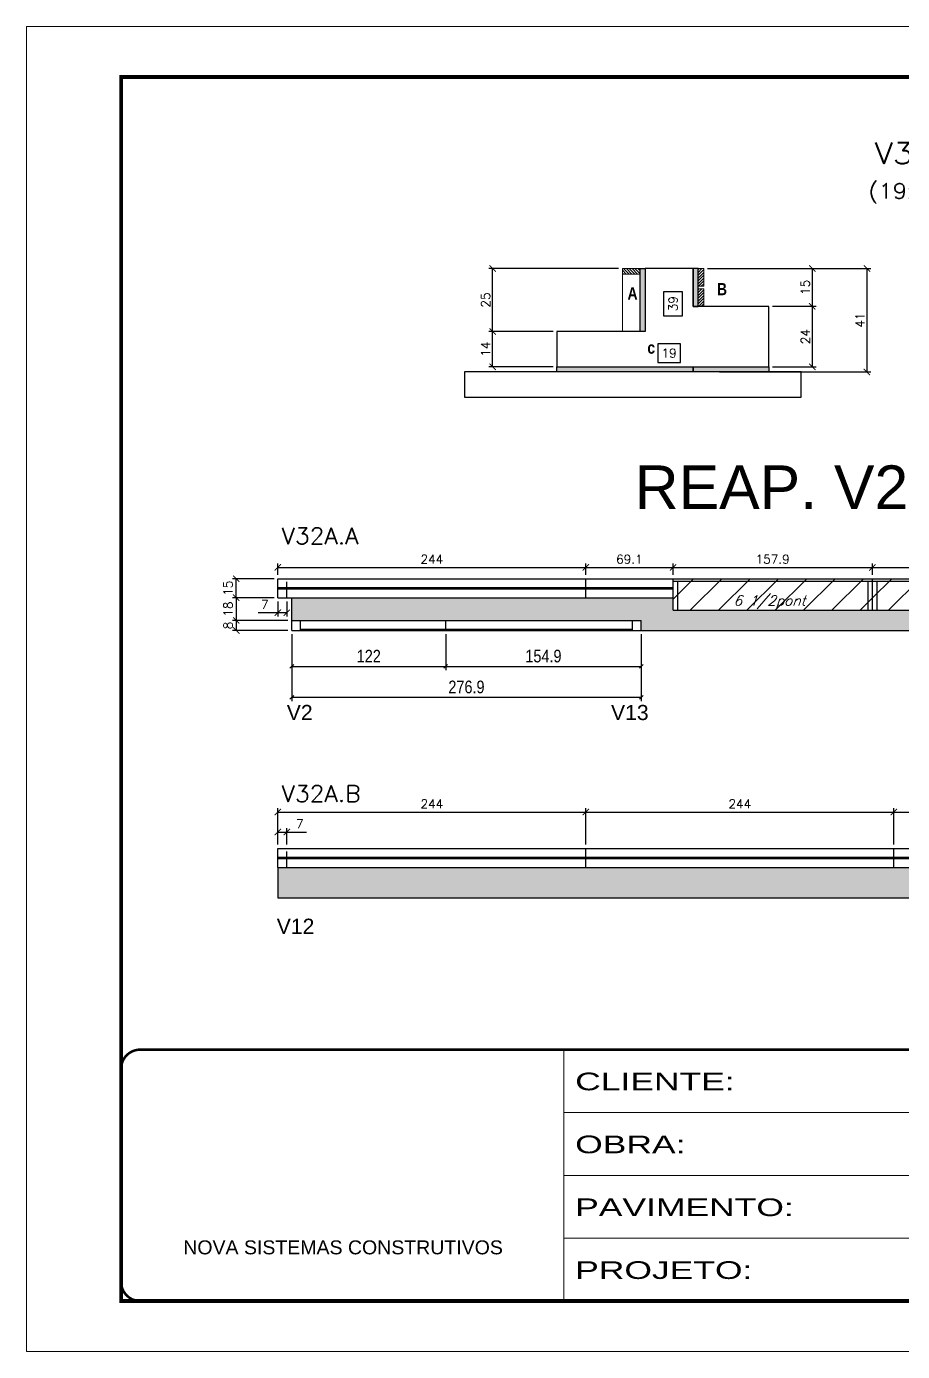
# Model space of a CAD drawing. Extents: x -10448 to -1189, y -11772 to 17235.
# Drawn here: x -7278 to -6584, y 5457 to 6507 of the extents above; entities that cross this region are included whole.
import ezdxf
from ezdxf.enums import TextEntityAlignment as Align

# ---------------------------------------------------------------- set-up
doc = ezdxf.new("R2010")
doc.units = 0
for name, pattern in [('CONTINUO', [0]), ('DASHED', [0.75, 0.5, -0.25]), ('HIDDEN', [0.375, 0.25, -0.125])]:
    doc.linetypes.add(name, pattern=pattern)
for name, color, linetype in [('5', 5, 'Continuous'), ('barrote', 251, 'Continuous'), ('COTA', 241, 'Continuous'), ('Cota Seção (2x)', 4, 'Continuous'), ('detalhes', 4, 'Continuous'), ('Painéis', 200, 'Continuous'), ('PONTALETE', 7, 'Continuous'), ('Reaproveitamento', 251, 'Continuous'), ('SARR_2.2x7', 40, 'Continuous'), ('SARR_3.5x7', 81, 'Continuous'), ('texto', 7, 'Continuous'), ('Texto de Titulo', 7, 'Continuous'), ('Texto Qtd Sarr', 242, 'Continuous')]:
    doc.layers.add(name, color=color, linetype=linetype)
for name, color, linetype, lineweight in [('CONCRETO', 251, 'Continuous', 25), ('Folhas', 255, 'Continuous', 9), ('Hachura', 251, 'Continuous', 9), ('Madeira', 126, 'Continuous', 18), ('SARRAFO DE PRESSAO', 251, 'DASHED', 9), ('Texto Seção', 7, 'Continuous', 15)]:
    doc.layers.add(name, color=color, linetype=linetype, lineweight=lineweight)
doc.styles.add('ARIAL', font='arial.ttf')
doc.styles.add('COTA TECNICA', font='techl___.ttf', dxfattribs={"height": 10})
doc.styles.add('REGUA-120', font='ROMANS.shx', dxfattribs={"height": 15})
doc.styles.add('Romans', font='romans.shx')
doc.styles.get("Standard").update_dxf_attribs({"font": 'arial.ttf'})
doc.styles.add('TECNICA', font='techb___.ttf', dxfattribs={"height": 10})
doc.styles.add('Tecnologia', font='')
doc.styles.get('Tecnologia').set_extended_font_data('Forgotten Futurist')
doc.dimstyles.new('Cota Paínel', dxfattribs={"dimtxt": 7, "dimasz": 5, "dimexe": 3, "dimexo": 3, "dimgap": 3, "dimtad": 1, "dimdec": 1, "dimzin": 12, "dimdsep": 46, "dimtxsty": 'Romans', "dimblk": 'ARCHTICK', "dimcen": 0, "dimclrd": 4, "dimclre": 4, "dimclrt": 1, "dimadec": 1, "dimazin": 3, "dimtfac": 1, "dimtdec": 1, "dimtmove": 0, "dimatfit": 3, "dimldrblk": 'OBLIQUE', "dimfxl": 1, "dimtolj": 1, "dimtzin": 12, "dimarcsym": 0})
doc.dimstyles.new('Cota Seção (2x)', dxfattribs={"dimtxt": 7, "dimasz": 5, "dimexe": 3, "dimexo": 3, "dimgap": 2, "dimtad": 3, "dimdec": 1, "dimlfac": 0.5, "dimzin": 12, "dimdsep": 46, "dimtxsty": 'Romans', "dimblk": 'ARCHTICK', "dimcen": 0, "dimclrd": 4, "dimclre": 4, "dimclrt": 1, "dimadec": 1, "dimazin": 3, "dimtfac": 1, "dimtdec": 1, "dimtmove": 0, "dimatfit": 3, "dimldrblk": 'OBLIQUE', "dimfxl": 1, "dimtolj": 1, "dimtzin": 12, "dimarcsym": 0})
doc.dimstyles.new('Cota Seção interna', dxfattribs={"dimtxt": 7, "dimasz": 6, "dimexe": 0.18, "dimexo": 2, "dimgap": -4, "dimtad": 3, "dimdec": 1, "dimlfac": 0.5, "dimzin": 12, "dimdsep": 46, "dimtxsty": 'Romans', "dimblk": 'ARCHTICK', "dimcen": 0.09, "dimse1": 1, "dimse2": 1, "dimsd1": 1, "dimsd2": 1, "dimclrd": 180, "dimclre": 5, "dimclrt": 1, "dimadec": 0, "dimazin": 3, "dimtfac": 1, "dimtdec": 1, "dimtofl": 0, "dimtmove": 0, "dimatfit": 3, "dimldrblk": 'ARCHTICK', "dimfxl": 1, "dimtolj": 1, "dimtzin": 0, "dimarcsym": 0})
doc.dimstyles.new('PAINEL', dxfattribs={"dimtxt": 10, "dimasz": 3, "dimexe": 3, "dimexo": 3, "dimgap": 3, "dimtad": 1, "dimdec": 1, "dimzin": 12, "dimdsep": 46, "dimtxsty": 'COTA TECNICA', "dimblk1": 'OBLIQUE', "dimblk2": 'OBLIQUE', "dimsah": 1, "dimcen": 0.9, "dimclrd": 4, "dimclre": 4, "dimclrt": 240, "dimadec": 1, "dimazin": 3, "dimtfac": 1, "dimtdec": 1, "dimtmove": 0, "dimatfit": 3, "dimfxl": 1, "dimtolj": 1, "dimtzin": 12, "dimarcsym": 0})

# ---------------------------------------------------------------- blocks, each defined once
blk = doc.blocks.new('9999999999')
at = {"color": 30, "linetype": 'CONTINUO'}
for p, q in [((98564.6, 34230.2), (98564.6, 34429.4)), ((98564.6, 34379.6), (99584, 34379.6)), ((98564.6, 34329.8), (99488, 34329.8)), ((98564.6, 34280), (99488, 34280))]:
    blk.add_line(p, q, dxfattribs=at)
at = {"color": 30, "linetype": 'CONTINUO', "const_width": 2}
blk.add_lwpolyline([(99584, 34230.2), (99584, 34414.4, 0.414214), (99569, 34429.4), (98229, 34429.4, 0.414214), (98214, 34414.4), (98214, 34245.2, 0.414214), (98229, 34230.2), (99584, 34230.2)], format="xyb", dxfattribs=at)
at = {"layer": 'Folhas'}
blk.add_lwpolyline([(98139, 34190.2), (99624, 34190.2), (99624, 35240.2), (98139, 35240.2)], close=True, dxfattribs=at)
at = {"layer": 'Folhas', "color": 30, "const_width": 3}
blk.add_lwpolyline([(98214, 34230.2), (99584, 34230.2), (99584, 35200.2), (98214, 35200.2)], close=True, dxfattribs=at)
at = {"color": 7, "linetype": 'Continuous', "ltscale": 5, "style": 'ARIAL'}
blk.add_text('NOVA SISTEMAS CONSTRUTIVOS', height=11.059, dxfattribs=at).set_placement((98263.2, 34267.2))
at = {"layer": 'Folhas', "color": 7, "style": 'Tecnologia', "width": 1.5}
for s, p in [('CLIENTE:', (98573.7, 34397.2)), ('OBRA:', (98573.7, 34347.3)), ('PAVIMENTO:', (98573.7, 34297.5)), ('PROJETO:', (98573.7, 34247.7))]:
    blk.add_text(s, height=14, dxfattribs=at).set_placement(p)
blk = doc.blocks.new('_ArchTick')
at = {"color": 0, "linetype": 'ByBlock', "const_width": 0.15}
blk.add_lwpolyline([(-0.5, -0.5), (0.5, 0.5)], dxfattribs=at)
blk = doc.blocks.new('*D1151')
at = {"layer": 'COTA', "color": 4, "lineweight": -2, "transparency": 16777216}
for p, q in [((-6738.7, 6315.3), (-6652.7, 6315.3)), ((-6655.7, 6315.3), (-6655.7, 6285.3)), ((-6687.1, 6285.3), (-6652.7, 6285.3))]:
    blk.add_line(p, q, dxfattribs=at)
at = {"layer": 'Defpoints', "color": 0, "transparency": 16777216}
for p in [(-6741.7, 6315.3), (-6690.1, 6285.3), (-6655.7, 6285.3)]:
    blk.add_point(p, dxfattribs=at)
at = {"layer": 'COTA', "color": 4, "lineweight": -2, "transparency": 16777216, "xscale": 5, "yscale": 5, "zscale": 5}
for p, rotation in [((-6655.7, 6315.3), 90), ((-6655.7, 6285.3), 270)]:
    blk.add_blockref('_ArchTick', p, dxfattribs=dict(at, rotation=rotation))
at = {"layer": 'COTA', "color": 1, "transparency": 16777216, "insert": (-6661.2, 6300.3), "char_height": 7, "attachment_point": 5, "rotation": 90, "style": 'Romans'}
blk.add_mtext('\\A1;15', dxfattribs=at)
blk = doc.blocks.new('_Oblique')
at = {"color": 0, "linetype": 'ByBlock', "lineweight": -2}
blk.add_line((-0.5, -0.5), (0.5, 0.5), dxfattribs=at)
blk = doc.blocks.new('*D1152')
at = {"layer": 'COTA', "color": 4, "lineweight": -2, "transparency": 16777216}
for p, q in [((-6687.1, 6285.3), (-6652.7, 6285.3)), ((-6655.7, 6285.3), (-6655.7, 6237.3)), ((-6687.1, 6237.3), (-6652.7, 6237.3))]:
    blk.add_line(p, q, dxfattribs=at)
at = {"layer": 'Defpoints', "color": 0, "transparency": 16777216}
for p in [(-6690.1, 6285.3), (-6690.1, 6237.3), (-6655.7, 6237.3)]:
    blk.add_point(p, dxfattribs=at)
at = {"layer": 'COTA', "color": 4, "lineweight": -2, "transparency": 16777216, "xscale": 5, "yscale": 5, "zscale": 5}
for p, rotation in [((-6655.7, 6285.3), 90), ((-6655.7, 6237.3), 270)]:
    blk.add_blockref('_ArchTick', p, dxfattribs=dict(at, rotation=rotation))
at = {"layer": 'COTA', "color": 1, "transparency": 16777216, "insert": (-6661.2, 6261.3), "char_height": 7, "attachment_point": 5, "rotation": 90, "style": 'Romans'}
blk.add_mtext('\\A1;24', dxfattribs=at)
blk = doc.blocks.new('*D1153')
at = {"layer": 'COTA', "color": 4, "lineweight": -2, "transparency": 16777216}
for p, q in [((-6738.7, 6315.3), (-6609.4, 6315.3)), ((-6612.4, 6315.3), (-6612.4, 6233.3)), ((-6729.1, 6233.3), (-6609.4, 6233.3))]:
    blk.add_line(p, q, dxfattribs=at)
at = {"layer": 'Defpoints', "color": 0, "transparency": 16777216}
for p in [(-6741.7, 6315.3), (-6732.1, 6233.3), (-6612.4, 6233.3)]:
    blk.add_point(p, dxfattribs=at)
at = {"layer": 'COTA', "color": 4, "lineweight": -2, "transparency": 16777216, "xscale": 5, "yscale": 5, "zscale": 5}
for p, rotation in [((-6612.4, 6315.3), 90), ((-6612.4, 6233.3), 270)]:
    blk.add_blockref('_ArchTick', p, dxfattribs=dict(at, rotation=rotation))
at = {"layer": 'COTA', "color": 1, "transparency": 16777216, "insert": (-6617.9, 6274.3), "char_height": 7, "attachment_point": 5, "rotation": 90, "style": 'Romans'}
blk.add_mtext('\\A1;41', dxfattribs=at)
blk = doc.blocks.new('*D1154')
at = {"layer": 'Cota Seção (2x)', "color": 180, "lineweight": -2, "transparency": 16777216}
for p, q in [((-6758.5, 6296.9), (-6773.5, 6296.9)), ((-6773.5, 6296.9), (-6773.5, 6277.9)), ((-6758.5, 6277.9), (-6758.5, 6296.9)), ((-6773.5, 6277.9), (-6758.5, 6277.9))]:
    blk.add_line(p, q, dxfattribs=at)
at = {"layer": 'Defpoints', "color": 0, "transparency": 16777216}
for p in [(-6750.1, 6315.3), (-6754.5, 6237.3), (-6750.1, 6237.3)]:
    blk.add_point(p, dxfattribs=at)
at = {"layer": 'Cota Seção (2x)', "color": 1, "transparency": 16777216, "insert": (-6766, 6287.4), "char_height": 7, "attachment_point": 5, "rotation": 90, "style": 'Romans'}
blk.add_mtext('\\A1;39', dxfattribs=at)
blk = doc.blocks.new('*D1155')
at = {"layer": 'Cota Seção (2x)', "color": 180, "lineweight": -2, "transparency": 16777216}
for p, q in [((-6760.1, 6255.7), (-6778.1, 6255.7)), ((-6778.1, 6255.7), (-6778.1, 6240.7)), ((-6760.1, 6240.7), (-6760.1, 6255.7)), ((-6778.1, 6240.7), (-6760.1, 6240.7))]:
    blk.add_line(p, q, dxfattribs=at)
at = {"layer": 'Defpoints', "color": 0, "transparency": 16777216}
for p in [(-6788.1, 6315.3), (-6750.1, 6315.3), (-6750.1, 6236.7)]:
    blk.add_point(p, dxfattribs=at)
at = {"layer": 'Cota Seção (2x)', "color": 1, "transparency": 16777216, "insert": (-6769.1, 6248.2), "char_height": 7, "attachment_point": 5, "style": 'Romans'}
blk.add_mtext('\\A1;19', dxfattribs=at)
blk = doc.blocks.new('*D1156')
at = {"layer": 'COTA', "color": 4, "lineweight": -2, "transparency": 16777216}
for p, q in [((-6861.1, 6265.3), (-6912, 6265.3)), ((-6909, 6237.3), (-6909, 6265.3)), ((-6861.1, 6237.3), (-6912, 6237.3))]:
    blk.add_line(p, q, dxfattribs=at)
at = {"layer": 'Defpoints', "color": 0, "transparency": 16777216}
for p in [(-6909, 6265.3), (-6858.1, 6265.3), (-6858.1, 6237.3)]:
    blk.add_point(p, dxfattribs=at)
at = {"layer": 'COTA', "color": 4, "lineweight": -2, "transparency": 16777216, "xscale": 5, "yscale": 5, "zscale": 5}
for p, rotation in [((-6909, 6265.3), 90), ((-6909, 6237.3), 270)]:
    blk.add_blockref('_ArchTick', p, dxfattribs=dict(at, rotation=rotation))
at = {"layer": 'COTA', "color": 1, "transparency": 16777216, "insert": (-6914.5, 6251.3), "char_height": 7, "attachment_point": 5, "rotation": 90, "style": 'Romans'}
blk.add_mtext('\\A1;14', dxfattribs=at)
blk = doc.blocks.new('*D1157')
at = {"layer": 'COTA', "color": 4, "lineweight": -2, "transparency": 16777216}
for p, q in [((-6809.1, 6315.3), (-6912, 6315.3)), ((-6909, 6265.3), (-6909, 6315.3)), ((-6861.1, 6265.3), (-6912, 6265.3))]:
    blk.add_line(p, q, dxfattribs=at)
at = {"layer": 'Defpoints', "color": 0, "transparency": 16777216}
for p in [(-6909, 6315.3), (-6806.1, 6315.3), (-6858.1, 6265.3)]:
    blk.add_point(p, dxfattribs=at)
at = {"layer": 'COTA', "color": 4, "lineweight": -2, "transparency": 16777216, "xscale": 5, "yscale": 5, "zscale": 5}
for p, rotation in [((-6909, 6315.3), 90), ((-6909, 6265.3), 270)]:
    blk.add_blockref('_ArchTick', p, dxfattribs=dict(at, rotation=rotation))
at = {"layer": 'COTA', "color": 1, "transparency": 16777216, "insert": (-6914.5, 6290.3), "char_height": 7, "attachment_point": 5, "rotation": 90, "style": 'Romans'}
blk.add_mtext('\\A1;25', dxfattribs=at)
blk = doc.blocks.new('titulo1')
at = {"layer": 'Defpoints', "color": 252, "linetype": 'HIDDEN', "ltscale": 2}
blk.add_line((0, 0), (0, 125), dxfattribs=at)
at = {"layer": 'Defpoints', "style": 'Romans', "oblique": 15}
blk.add_attdef('FOLHA', text='', height=10, dxfattribs=at).set_placement((0, 15.6), align=Align.MIDDLE_CENTER)
at = {"layer": 'Texto Qtd Sarr', "color": 3, "style": 'Romans', "oblique": 15}
for tag, height, p in [('TITULO', 17, (0, 71.4)), ('SEÇÃO', 12, (0, 41.5))]:
    blk.add_attdef(tag, text='', height=height, dxfattribs=at).set_placement(p, align=Align.MIDDLE_CENTER)
blk = doc.blocks.new('*D1166')
at = {"layer": 'COTA', "color": 4, "linetype": 'ByBlock', "lineweight": -2, "transparency": 16777216}
for p, q in [((-7068.1, 6025.4), (-7068.1, 5997)), ((-6946.1, 6025.4), (-6946.1, 5997)), ((-7068.1, 6000), (-6946.1, 6000))]:
    blk.add_line(p, q, dxfattribs=at)
at = {"layer": 'Defpoints', "color": 0, "linetype": 'ByBlock', "transparency": 16777216}
for p in [(-7068.1, 6028.4), (-6946.1, 6028.4), (-6946.1, 6000)]:
    blk.add_point(p, dxfattribs=at)
at = {"layer": 'COTA', "color": 4, "linetype": 'ByBlock', "lineweight": -2, "transparency": 16777216, "xscale": 3, "yscale": 3, "zscale": 3, "rotation": 180}
blk.add_blockref('_Oblique', (-7068.1, 6000), dxfattribs=at)
at = {"layer": 'COTA', "color": 4, "linetype": 'ByBlock', "lineweight": -2, "transparency": 16777216, "xscale": 3, "yscale": 3, "zscale": 3}
blk.add_blockref('_Oblique', (-6946.1, 6000), dxfattribs=at)
at = {"layer": 'COTA', "color": 240, "linetype": 'ByBlock', "transparency": 16777216, "insert": (-7007.1, 6008.1), "char_height": 10, "attachment_point": 5, "style": 'COTA TECNICA'}
blk.add_mtext('\\A1;122', dxfattribs=at)
blk = doc.blocks.new('*D1167')
at = {"layer": 'COTA', "color": 4, "linetype": 'ByBlock', "lineweight": -2, "transparency": 16777216}
for p, q in [((-6946.1, 6025.4), (-6946.1, 5997)), ((-6791.2, 6025.4), (-6791.2, 5997)), ((-6946.1, 6000), (-6791.2, 6000))]:
    blk.add_line(p, q, dxfattribs=at)
at = {"layer": 'Defpoints', "color": 0, "linetype": 'ByBlock', "transparency": 16777216}
for p in [(-6946.1, 6028.4), (-6791.2, 6028.4), (-6791.2, 6000)]:
    blk.add_point(p, dxfattribs=at)
at = {"layer": 'COTA', "color": 4, "linetype": 'ByBlock', "lineweight": -2, "transparency": 16777216, "xscale": 3, "yscale": 3, "zscale": 3, "rotation": 180}
blk.add_blockref('_Oblique', (-6946.1, 6000), dxfattribs=at)
at = {"layer": 'COTA', "color": 4, "linetype": 'ByBlock', "lineweight": -2, "transparency": 16777216, "xscale": 3, "yscale": 3, "zscale": 3}
blk.add_blockref('_Oblique', (-6791.2, 6000), dxfattribs=at)
at = {"layer": 'COTA', "color": 240, "linetype": 'ByBlock', "transparency": 16777216, "insert": (-6868.7, 6008.1), "char_height": 10, "attachment_point": 5, "style": 'COTA TECNICA'}
blk.add_mtext('\\A1;154.9', dxfattribs=at)
blk = doc.blocks.new('*D1168')
at = {"layer": 'COTA', "color": 4, "linetype": 'ByBlock', "lineweight": -2, "transparency": 16777216}
for p, q in [((-7068.1, 6025.4), (-7068.1, 5972.5)), ((-6791.2, 6025.4), (-6791.2, 5972.5)), ((-7068.1, 5975.5), (-6791.2, 5975.5))]:
    blk.add_line(p, q, dxfattribs=at)
at = {"layer": 'Defpoints', "color": 0, "linetype": 'ByBlock', "transparency": 16777216}
for p in [(-7068.1, 6028.4), (-6791.2, 6028.4), (-6791.2, 5975.5)]:
    blk.add_point(p, dxfattribs=at)
at = {"layer": 'COTA', "color": 4, "linetype": 'ByBlock', "lineweight": -2, "transparency": 16777216, "xscale": 3, "yscale": 3, "zscale": 3, "rotation": 180}
blk.add_blockref('_Oblique', (-7068.1, 5975.5), dxfattribs=at)
at = {"layer": 'COTA', "color": 4, "linetype": 'ByBlock', "lineweight": -2, "transparency": 16777216, "xscale": 3, "yscale": 3, "zscale": 3}
blk.add_blockref('_Oblique', (-6791.2, 5975.5), dxfattribs=at)
at = {"layer": 'COTA', "color": 240, "linetype": 'ByBlock', "transparency": 16777216, "insert": (-6929.7, 5983.6), "char_height": 10, "attachment_point": 5, "style": 'COTA TECNICA'}
blk.add_mtext('\\A1;276.9', dxfattribs=at)
blk = doc.blocks.new('*D1169')
at = {"layer": 'COTA', "color": 4, "lineweight": -2, "transparency": 16777216}
for p, q in [((-7079.1, 6051.4), (-7079.1, 6039.5)), ((-7072.1, 6051.4), (-7072.1, 6039.5)), ((-7079.1, 6042.5), (-7094.8, 6042.5)), ((-7072.1, 6042.5), (-7079.1, 6042.5))]:
    blk.add_line(p, q, dxfattribs=at)
at = {"layer": 'Defpoints', "color": 0, "transparency": 16777216}
for p in [(-7079.1, 6054.4), (-7072.1, 6054.4), (-7079.1, 6042.5)]:
    blk.add_point(p, dxfattribs=at)
at = {"layer": 'COTA', "color": 4, "lineweight": -2, "transparency": 16777216, "xscale": 5, "yscale": 5, "zscale": 5, "rotation": 180}
blk.add_blockref('_ArchTick', (-7079.1, 6042.5), dxfattribs=at)
at = {"layer": 'COTA', "color": 4, "lineweight": -2, "transparency": 16777216, "xscale": 5, "yscale": 5, "zscale": 5}
blk.add_blockref('_ArchTick', (-7072.1, 6042.5), dxfattribs=at)
at = {"layer": 'COTA', "color": 1, "transparency": 16777216, "insert": (-7089.5, 6049), "char_height": 7, "attachment_point": 5, "style": 'Romans'}
blk.add_mtext('\\A1;7', dxfattribs=at)
blk = doc.blocks.new('*D1170')
at = {"layer": 'COTA', "color": 4, "lineweight": -2, "transparency": 16777216}
for p, q in [((-7079.1, 6072.4), (-7079.1, 6081.4)), ((-6835.1, 6072.4), (-6835.1, 6081.4)), ((-7079.1, 6078.4), (-6835.1, 6078.4))]:
    blk.add_line(p, q, dxfattribs=at)
at = {"layer": 'Defpoints', "color": 0, "transparency": 16777216}
for p in [(-7079.1, 6069.4), (-6835.1, 6078.4), (-6835.1, 6069.4)]:
    blk.add_point(p, dxfattribs=at)
at = {"layer": 'COTA', "color": 4, "lineweight": -2, "transparency": 16777216, "xscale": 5, "yscale": 5, "zscale": 5, "rotation": 180}
blk.add_blockref('_ArchTick', (-7079.1, 6078.4), dxfattribs=at)
at = {"layer": 'COTA', "color": 4, "lineweight": -2, "transparency": 16777216, "xscale": 5, "yscale": 5, "zscale": 5}
blk.add_blockref('_ArchTick', (-6835.1, 6078.4), dxfattribs=at)
at = {"layer": 'COTA', "color": 1, "transparency": 16777216, "insert": (-6957.1, 6084.9), "char_height": 7, "attachment_point": 5, "style": 'Romans'}
blk.add_mtext('\\A1;244', dxfattribs=at)
blk = doc.blocks.new('*D1171')
at = {"layer": 'COTA', "color": 4, "lineweight": -2, "transparency": 16777216}
for p, q in [((-6766, 6072.4), (-6766, 6081.4)), ((-6608.1, 6072.4), (-6608.1, 6081.4)), ((-6766, 6078.4), (-6608.1, 6078.4))]:
    blk.add_line(p, q, dxfattribs=at)
at = {"layer": 'Defpoints', "color": 0, "transparency": 16777216}
for p in [(-6766, 6069.4), (-6608.1, 6078.4), (-6608.1, 6069.4)]:
    blk.add_point(p, dxfattribs=at)
at = {"layer": 'COTA', "color": 4, "lineweight": -2, "transparency": 16777216, "xscale": 5, "yscale": 5, "zscale": 5, "rotation": 180}
blk.add_blockref('_ArchTick', (-6766, 6078.4), dxfattribs=at)
at = {"layer": 'COTA', "color": 4, "lineweight": -2, "transparency": 16777216, "xscale": 5, "yscale": 5, "zscale": 5}
blk.add_blockref('_ArchTick', (-6608.1, 6078.4), dxfattribs=at)
at = {"layer": 'COTA', "color": 1, "transparency": 16777216, "insert": (-6687.1, 6084.9), "char_height": 7, "attachment_point": 5, "style": 'Romans'}
blk.add_mtext('\\A1;157.9', dxfattribs=at)
blk = doc.blocks.new('*D1175')
at = {"layer": 'COTA', "color": 4, "lineweight": -2, "transparency": 16777216}
for p, q in [((-7082.1, 6069.4), (-7115.1, 6069.4)), ((-7112.1, 6054.4), (-7112.1, 6069.4)), ((-7082.1, 6054.4), (-7115.1, 6054.4))]:
    blk.add_line(p, q, dxfattribs=at)
at = {"layer": 'Defpoints', "color": 0, "transparency": 16777216}
for p in [(-7112.1, 6069.4), (-7079.1, 6069.4), (-7079.1, 6054.4)]:
    blk.add_point(p, dxfattribs=at)
at = {"layer": 'COTA', "color": 4, "lineweight": -2, "transparency": 16777216, "xscale": 5, "yscale": 5, "zscale": 5}
for p, rotation in [((-7112.1, 6069.4), 90), ((-7112.1, 6054.4), 270)]:
    blk.add_blockref('_ArchTick', p, dxfattribs=dict(at, rotation=rotation))
at = {"layer": 'COTA', "color": 1, "transparency": 16777216, "insert": (-7118.6, 6061.9), "char_height": 7, "attachment_point": 5, "rotation": 90, "style": 'Romans'}
blk.add_mtext('\\A1;15', dxfattribs=at)
blk = doc.blocks.new('*D1176')
at = {"layer": 'COTA', "color": 4, "lineweight": -2, "transparency": 16777216}
for p, q in [((-7082.1, 6054.4), (-7115.1, 6054.4)), ((-7112.1, 6054.4), (-7112.1, 6036.4)), ((-7071.1, 6036.4), (-7115.1, 6036.4))]:
    blk.add_line(p, q, dxfattribs=at)
at = {"layer": 'Defpoints', "color": 0, "transparency": 16777216}
for p in [(-7079.1, 6054.4), (-7112.1, 6036.4), (-7068.1, 6036.4)]:
    blk.add_point(p, dxfattribs=at)
at = {"layer": 'COTA', "color": 4, "lineweight": -2, "transparency": 16777216, "xscale": 5, "yscale": 5, "zscale": 5}
for p, rotation in [((-7112.1, 6054.4), 90), ((-7112.1, 6036.4), 270)]:
    blk.add_blockref('_ArchTick', p, dxfattribs=dict(at, rotation=rotation))
at = {"layer": 'COTA', "color": 1, "transparency": 16777216, "insert": (-7118.6, 6045.4), "char_height": 7, "attachment_point": 5, "rotation": 90, "style": 'Romans'}
blk.add_mtext('\\A1;18', dxfattribs=at)
blk = doc.blocks.new('*D1177')
at = {"layer": 'COTA', "color": 4, "lineweight": -2, "transparency": 16777216}
for p, q in [((-7071.1, 6036.4), (-7115.1, 6036.4)), ((-7071.1, 6028.4), (-7115.1, 6028.4)), ((-7112.1, 6036.4), (-7112.1, 6028.4))]:
    blk.add_line(p, q, dxfattribs=at)
at = {"layer": 'Defpoints', "color": 0, "transparency": 16777216}
for p in [(-7112.1, 6028.4), (-7068.1, 6036.4), (-7068.1, 6028.4)]:
    blk.add_point(p, dxfattribs=at)
at = {"layer": 'COTA', "color": 4, "lineweight": -2, "transparency": 16777216, "xscale": 5, "yscale": 5, "zscale": 5}
for p, rotation in [((-7112.1, 6036.4), 90), ((-7112.1, 6028.4), 270)]:
    blk.add_blockref('_ArchTick', p, dxfattribs=dict(at, rotation=rotation))
at = {"layer": 'COTA', "color": 1, "transparency": 16777216, "insert": (-7118.6, 6032.4), "char_height": 7, "attachment_point": 5, "rotation": 90, "style": 'Romans'}
blk.add_mtext('\\A1;8', dxfattribs=at)
blk = doc.blocks.new('*D1178')
at = {"layer": 'COTA', "color": 4, "lineweight": -2, "transparency": 16777216}
for p, q in [((-6835.1, 6072.4), (-6835.1, 6081.4)), ((-6766, 6072.4), (-6766, 6081.4)), ((-6835.1, 6078.4), (-6766, 6078.4))]:
    blk.add_line(p, q, dxfattribs=at)
at = {"layer": 'Defpoints', "color": 0, "transparency": 16777216}
for p in [(-6835.1, 6069.4), (-6766, 6078.4), (-6766, 6069.4)]:
    blk.add_point(p, dxfattribs=at)
at = {"layer": 'COTA', "color": 4, "lineweight": -2, "transparency": 16777216, "xscale": 5, "yscale": 5, "zscale": 5, "rotation": 180}
blk.add_blockref('_ArchTick', (-6835.1, 6078.4), dxfattribs=at)
at = {"layer": 'COTA', "color": 4, "lineweight": -2, "transparency": 16777216, "xscale": 5, "yscale": 5, "zscale": 5}
blk.add_blockref('_ArchTick', (-6766, 6078.4), dxfattribs=at)
at = {"layer": 'COTA', "color": 1, "transparency": 16777216, "insert": (-6800.6, 6084.9), "char_height": 7, "attachment_point": 5, "style": 'Romans'}
blk.add_mtext('\\A1;69.1', dxfattribs=at)
blk = doc.blocks.new('*D1179')
at = {"layer": 'COTA', "color": 4, "lineweight": -2, "transparency": 16777216}
for p, q in [((-6608.1, 6072.4), (-6608.1, 6081.4)), ((-6486.1, 6072.4), (-6486.1, 6081.4)), ((-6608.1, 6078.4), (-6486.1, 6078.4))]:
    blk.add_line(p, q, dxfattribs=at)
at = {"layer": 'Defpoints', "color": 0, "transparency": 16777216}
for p in [(-6608.1, 6069.4), (-6486.1, 6078.4), (-6486.1, 6069.4)]:
    blk.add_point(p, dxfattribs=at)
at = {"layer": 'COTA', "color": 4, "lineweight": -2, "transparency": 16777216, "xscale": 5, "yscale": 5, "zscale": 5, "rotation": 180}
blk.add_blockref('_ArchTick', (-6608.1, 6078.4), dxfattribs=at)
at = {"layer": 'COTA', "color": 4, "lineweight": -2, "transparency": 16777216, "xscale": 5, "yscale": 5, "zscale": 5}
blk.add_blockref('_ArchTick', (-6486.1, 6078.4), dxfattribs=at)
at = {"layer": 'COTA', "color": 1, "transparency": 16777216, "insert": (-6547.1, 6084.9), "char_height": 7, "attachment_point": 5, "style": 'Romans'}
blk.add_mtext('\\A1;122', dxfattribs=at)
blk = doc.blocks.new('*D1182')
at = {"layer": 'COTA', "color": 4, "linetype": 'ByBlock', "lineweight": -2, "transparency": 16777216}
for p, q in [((-7079.1, 5858.7), (-7079.1, 5871.7)), ((-7072.1, 5858.7), (-7072.1, 5871.7)), ((-7079.1, 5868.7), (-7072.1, 5868.7)), ((-7072.1, 5868.7), (-7056.5, 5868.7))]:
    blk.add_line(p, q, dxfattribs=at)
at = {"layer": 'Defpoints', "color": 0, "linetype": 'ByBlock', "transparency": 16777216}
for p in [(-7072.1, 5868.7), (-7079.1, 5855.7), (-7072.1, 5855.7)]:
    blk.add_point(p, dxfattribs=at)
at = {"layer": 'COTA', "color": 4, "linetype": 'ByBlock', "lineweight": -2, "transparency": 16777216, "xscale": 5, "yscale": 5, "zscale": 5, "rotation": 180}
blk.add_blockref('_ArchTick', (-7079.1, 5868.7), dxfattribs=at)
at = {"layer": 'COTA', "color": 4, "linetype": 'ByBlock', "lineweight": -2, "transparency": 16777216, "xscale": 5, "yscale": 5, "zscale": 5}
blk.add_blockref('_ArchTick', (-7072.1, 5868.7), dxfattribs=at)
at = {"layer": 'COTA', "color": 1, "linetype": 'ByBlock', "transparency": 16777216, "insert": (-7061.8, 5875.2), "char_height": 7, "attachment_point": 5, "style": 'Romans'}
blk.add_mtext('\\A1;7', dxfattribs=at)
blk = doc.blocks.new('*D1183')
at = {"layer": 'COTA', "color": 4, "linetype": 'ByBlock', "lineweight": -2, "transparency": 16777216}
for p, q in [((-7079.1, 5858.7), (-7079.1, 5887.5)), ((-7079.1, 5884.5), (-6835.1, 5884.5)), ((-6835.1, 5858.7), (-6835.1, 5887.5))]:
    blk.add_line(p, q, dxfattribs=at)
at = {"layer": 'Defpoints', "color": 0, "linetype": 'ByBlock', "transparency": 16777216}
for p in [(-6835.1, 5884.5), (-7079.1, 5855.7), (-6835.1, 5855.7)]:
    blk.add_point(p, dxfattribs=at)
at = {"layer": 'COTA', "color": 4, "linetype": 'ByBlock', "lineweight": -2, "transparency": 16777216, "xscale": 5, "yscale": 5, "zscale": 5, "rotation": 180}
blk.add_blockref('_ArchTick', (-7079.1, 5884.5), dxfattribs=at)
at = {"layer": 'COTA', "color": 4, "linetype": 'ByBlock', "lineweight": -2, "transparency": 16777216, "xscale": 5, "yscale": 5, "zscale": 5}
blk.add_blockref('_ArchTick', (-6835.1, 5884.5), dxfattribs=at)
at = {"layer": 'COTA', "color": 1, "linetype": 'ByBlock', "transparency": 16777216, "insert": (-6957.1, 5891), "char_height": 7, "attachment_point": 5, "style": 'Romans'}
blk.add_mtext('\\A1;244', dxfattribs=at)
blk = doc.blocks.new('*D1184')
at = {"layer": 'COTA', "color": 4, "linetype": 'ByBlock', "lineweight": -2, "transparency": 16777216}
for p, q in [((-6835.1, 5858.7), (-6835.1, 5887.5)), ((-6835.1, 5884.5), (-6591.1, 5884.5)), ((-6591.1, 5858.7), (-6591.1, 5887.5))]:
    blk.add_line(p, q, dxfattribs=at)
at = {"layer": 'Defpoints', "color": 0, "linetype": 'ByBlock', "transparency": 16777216}
for p in [(-6591.1, 5884.5), (-6835.1, 5855.7), (-6591.1, 5855.7)]:
    blk.add_point(p, dxfattribs=at)
at = {"layer": 'COTA', "color": 4, "linetype": 'ByBlock', "lineweight": -2, "transparency": 16777216, "xscale": 5, "yscale": 5, "zscale": 5, "rotation": 180}
blk.add_blockref('_ArchTick', (-6835.1, 5884.5), dxfattribs=at)
at = {"layer": 'COTA', "color": 4, "linetype": 'ByBlock', "lineweight": -2, "transparency": 16777216, "xscale": 5, "yscale": 5, "zscale": 5}
blk.add_blockref('_ArchTick', (-6591.1, 5884.5), dxfattribs=at)
at = {"layer": 'COTA', "color": 1, "linetype": 'ByBlock', "transparency": 16777216, "insert": (-6713.1, 5891), "char_height": 7, "attachment_point": 5, "style": 'Romans'}
blk.add_mtext('\\A1;244', dxfattribs=at)
blk = doc.blocks.new('*D1185')
at = {"layer": 'COTA', "color": 4, "linetype": 'ByBlock', "lineweight": -2, "transparency": 16777216}
for p, q in [((-6591.1, 5858.7), (-6591.1, 5887.5)), ((-6591.1, 5884.5), (-6347.1, 5884.5)), ((-6347.1, 5858.7), (-6347.1, 5887.5))]:
    blk.add_line(p, q, dxfattribs=at)
at = {"layer": 'Defpoints', "color": 0, "linetype": 'ByBlock', "transparency": 16777216}
for p in [(-6347.1, 5884.5), (-6591.1, 5855.7), (-6347.1, 5855.7)]:
    blk.add_point(p, dxfattribs=at)
at = {"layer": 'COTA', "color": 4, "linetype": 'ByBlock', "lineweight": -2, "transparency": 16777216, "xscale": 5, "yscale": 5, "zscale": 5, "rotation": 180}
blk.add_blockref('_ArchTick', (-6591.1, 5884.5), dxfattribs=at)
at = {"layer": 'COTA', "color": 4, "linetype": 'ByBlock', "lineweight": -2, "transparency": 16777216, "xscale": 5, "yscale": 5, "zscale": 5}
blk.add_blockref('_ArchTick', (-6347.1, 5884.5), dxfattribs=at)
at = {"layer": 'COTA', "color": 1, "linetype": 'ByBlock', "transparency": 16777216, "insert": (-6469.1, 5891), "char_height": 7, "attachment_point": 5, "style": 'Romans'}
blk.add_mtext('\\A1;244', dxfattribs=at)

msp = doc.modelspace()

# ---------------------------------------------------------------- hatches: boundary and pattern name
at = {"layer": 'COTA', "linetype": 'ByBlock'}
h = msp.add_hatch(dxfattribs=at)
h.set_pattern_fill('AR-CONC', color=256, scale=0.03)
h.paths.add_polyline_path([(-6791.24, 6036.42), (-6791.24, 6028.42), (-6242.14, 6028.42), (-6242.14, 6044.42), (-6766.04, 6044.42), (-6766.04, 6054.42), (-7068.14, 6054.42), (-7068.14, 6036.42)])
h = msp.add_hatch(dxfattribs=at)
h.set_pattern_fill('AR-CONC', color=256, scale=0.03)
h.paths.add_polyline_path([(-6513.44, 5816.69), (-6513.44, 5824.69), (-6253.14, 5824.69), (-6253.14, 5840.69), (-7079.14, 5840.69), (-7079.14, 5816.69)])
at = {"layer": 'Hachura'}
h = msp.add_hatch(dxfattribs=at)
h.set_pattern_fill('ANSI31', color=256, scale=0.5, angle=90, style=0)
h.set_pattern_definition([(135, (-29550.979, 14618.5074), (-1.12253202, -1.12253202), [])])
h.paths.add_polyline_path([(-6806.12, 6315.26), (-6806.12, 6310.86), (-6792.12, 6310.86), (-6792.12, 6315.26)])
h = msp.add_hatch(color=256, dxfattribs=at)
h.dxf.hatch_style = 1
h.paths.add_polyline_path([(-6792.12, 6265.26), (-6788.12, 6265.26), (-6788.12, 6315.26), (-6792.12, 6315.26)])
h = msp.add_hatch(color=256, dxfattribs=at)
h.dxf.hatch_style = 1
h.paths.add_polyline_path([(-6750.12, 6285.26), (-6746.12, 6285.26), (-6746.12, 6315.26), (-6750.12, 6315.26)])
h = msp.add_hatch(dxfattribs=at)
h.set_pattern_fill('ANSI31', color=256, scale=0.5, style=0)
h.set_pattern_definition([(45, (1561.5267, 29060.1256), (-1.12253202, 1.12253202), [])])
h.paths.add_polyline_path([(-6741.72, 6315.26), (-6746.12, 6315.26), (-6746.12, 6301.26), (-6741.72, 6301.26)])
h = msp.add_hatch(dxfattribs=at)
h.set_pattern_fill('ANSI31', color=256, scale=0.5, style=0)
h.set_pattern_definition([(45, (1561.5267, 29044.1256), (-1.12253202, 1.12253202), [])])
h.paths.add_polyline_path([(-6741.72, 6299.26), (-6746.12, 6299.26), (-6746.12, 6285.26), (-6741.72, 6285.26)])
h = msp.add_hatch(color=256, dxfattribs=at)
h.dxf.hatch_style = 1
h.paths.add_polyline_path([(-6858.12, 6233.26), (-6858.12, 6237.26), (-6750.12, 6237.26), (-6750.12, 6233.26)])
h = msp.add_hatch(color=256, dxfattribs=at)
h.dxf.hatch_style = 1
h.paths.add_polyline_path([(-6750.12, 6233.26), (-6750.12, 6237.26), (-6690.12, 6237.26), (-6690.12, 6233.26)])
at = {"layer": 'Reaproveitamento'}
h = msp.add_hatch(dxfattribs=at)
h.set_pattern_fill('ANSI31', color=256, scale=5)
h.paths.add_polyline_path([(-6608.14, 6044.42), (-6608.14, 6069.42), (-6766.04, 6069.42), (-6766.04, 6044.42)])
h = msp.add_hatch(dxfattribs=at)
h.set_pattern_fill('ANSI31', color=256, scale=5)
h.paths.add_polyline_path([(-6486.14, 6044.42), (-6486.14, 6069.42), (-6608.14, 6069.42), (-6608.14, 6044.42)])

# ---------------------------------------------------------------- linework, layer by layer
at = {"layer": 'barrote'}
msp.add_lwpolyline([(-6931.3, 6213.26), (-6664.39, 6213.26), (-6664.39, 6233.26), (-6931.3, 6233.26)], close=True, dxfattribs=at)
at = {"layer": 'CONCRETO'}
for points in [[(-6788.12, 6315.26), (-6788.12, 6265.26), (-6858.12, 6265.26), (-6858.12, 6237.26), (-6858.12, 6237.26), (-6858.12, 6237.26), (-6750.12, 6237.26), (-6750.12, 6237.26), (-6690.12, 6237.26), (-6690.12, 6285.26), (-6750.12, 6285.26)], [(-6750.12, 6285.26), (-6750.12, 6307.26), (-6750.12, 6315.26), (-6788.12, 6315.26)]]:
    msp.add_lwpolyline(points, dxfattribs=at)
at = {"layer": 'COTA', "linetype": 'ByBlock'}
for p, q in [((-7068.14, 6036.42), (-7068.14, 6054.42)), ((-6791.24, 6028.42), (-6791.24, 6036.42)), ((-6791.24, 6036.42), (-6791.24, 6036.42)), ((-6791.24, 6028.42), (-6242.14, 6028.42)), ((-7079.14, 5840.69), (-7079.14, 5816.69)), ((-7079.14, 5816.69), (-6513.44, 5816.69))]:
    msp.add_line(p, q, dxfattribs=at)
at = {"layer": 'Madeira'}
for points in [[(-6806.12, 6315.26), (-6806.12, 6310.86), (-6792.12, 6310.86), (-6792.12, 6315.26)], [(-6806.12, 6265.26), (-6792.12, 6265.26), (-6792.12, 6315.26), (-6806.12, 6315.26)], [(-6741.72, 6315.26), (-6746.12, 6315.26), (-6746.12, 6301.26), (-6741.72, 6301.26)], [(-6741.72, 6299.26), (-6746.12, 6299.26), (-6746.12, 6285.26), (-6741.72, 6285.26)]]:
    msp.add_lwpolyline(points, close=True, dxfattribs=at)
at = {"layer": 'Painéis', "linetype": 'ByBlock'}
for p, q in [((-7079.14, 6069.42), (-6766.04, 6069.42)), ((-7079.14, 6054.42), (-7079.14, 6069.42)), ((-6835.14, 6054.42), (-6835.14, 6069.42)), ((-6766.04, 6069.42), (-6242.14, 6069.42)), ((-6766.04, 6044.42), (-6766.04, 6069.42)), ((-7079.14, 6054.42), (-6766.04, 6054.42)), ((-6766.04, 6044.42), (-6242.14, 6044.42)), ((-7068.14, 6036.42), (-6791.24, 6036.42)), ((-7068.14, 6028.42), (-7068.14, 6036.42)), ((-7068.14, 6028.42), (-6791.24, 6028.42)), ((-6946.14, 6028.42), (-6946.14, 6036.42)), ((-6791.24, 6028.42), (-6791.24, 6036.42)), ((-7079.14, 5855.69), (-6242.14, 5855.69)), ((-7079.14, 5840.69), (-7079.14, 5855.69)), ((-6835.14, 5840.69), (-6835.14, 5855.69)), ((-6591.14, 5840.69), (-6591.14, 5855.69)), ((-7079.14, 5840.69), (-6242.14, 5840.69))]:
    msp.add_line(p, q, dxfattribs=at)
at = {"layer": 'Painéis'}
msp.add_line((-6608.14, 6069.42), (-6608.14, 6044.42), dxfattribs=at)
for points in [[(-6792.12, 6315.26), (-6788.12, 6315.26), (-6788.12, 6265.26), (-6792.12, 6265.26)], [(-6746.12, 6315.26), (-6750.12, 6315.26), (-6750.12, 6285.26), (-6746.12, 6285.26)], [(-6858.12, 6233.26), (-6858.12, 6237.26), (-6750.12, 6237.26), (-6750.12, 6233.26)], [(-6750.12, 6233.26), (-6750.12, 6237.26), (-6690.12, 6237.26), (-6690.12, 6233.26)]]:
    msp.add_lwpolyline(points, close=True, dxfattribs=at)
at = {"layer": 'SARR_2.2x7', "linetype": 'HIDDEN', "ltscale": 50}
for p, q in [((-7072.14, 6054.42), (-7072.14, 6069.42)), ((-7072.14, 5840.69), (-7072.14, 5855.69))]:
    msp.add_line(p, q, dxfattribs=at)
at = {"layer": 'SARR_2.2x7', "linetype": 'Continuous'}
for p, q in [((-7079.14, 6062.42), (-6835.14, 6062.42)), ((-7079.14, 6061.42), (-6835.14, 6061.42)), ((-6835.14, 6062.42), (-6766.04, 6062.42)), ((-6835.14, 6061.42), (-6766.04, 6061.42)), ((-6608.14, 6067.22), (-6766.04, 6067.22)), ((-6486.14, 6067.22), (-6608.14, 6067.22)), ((-7061.14, 6028.42), (-7061.14, 6036.42)), ((-7061.14, 6029.42), (-6946.14, 6029.42)), ((-6946.14, 6029.42), (-6798.24, 6029.42)), ((-6798.24, 6028.42), (-6798.24, 6036.42)), ((-7079.14, 5848.69), (-6835.14, 5848.69)), ((-6835.14, 5848.69), (-6591.14, 5848.69)), ((-6591.14, 5848.69), (-6347.14, 5848.69)), ((-7079.14, 5847.69), (-6835.14, 5847.69)), ((-6835.14, 5847.69), (-6591.14, 5847.69)), ((-6591.14, 5847.69), (-6347.14, 5847.69))]:
    msp.add_line(p, q, dxfattribs=at)
at = {"layer": 'SARR_3.5x7'}
for p, q in [((-6762.54, 6067.22), (-6762.54, 6044.42)), ((-6611.64, 6067.22), (-6611.64, 6044.42)), ((-6604.64, 6067.22), (-6604.64, 6044.42))]:
    msp.add_line(p, q, dxfattribs=at)

# ---------------------------------------------------------------- block references
at = {"layer": 'SARRAFO DE PRESSAO', "color": 6, "linetype": 'ByBlock'}
msp.add_blockref('9999999999', (-105417.26, -28733.15), dxfattribs=at)
at = {"layer": 'Texto Seção'}
ref = msp.add_blockref('titulo1', (-6575.82, 6319.16), dxfattribs=dict(at, xscale=-1))
ref.add_attrib('TITULO', 'V32A', dxfattribs={"layer": 'Texto de Titulo', "color": 7, "height": 17, "style": 'Romans', "width": 1.1}).set_placement((-6575.82, 6406.66), align=Align.MIDDLE_CENTER)
ref.add_attrib('SEÇÃO', '(19x39)', dxfattribs={"layer": 'Texto de Titulo', "color": 7, "height": 12, "style": 'Romans', "width": 1.1}).set_placement((-6575.82, 6376.66), align=Align.MIDDLE_CENTER)

# ---------------------------------------------------------------- texts
at = {"layer": '5', "linetype": 'Continuous'}
for s, p in [('V2', (-7072.07, 5957.45)), ('V13', (-6815.17, 5957.45)), ('V12', (-7080.02, 5788.03))]:
    msp.add_text(s, height=12, rotation=0.00004, dxfattribs=at).set_placement(p)
at = {"layer": 'detalhes', "style": 'TECNICA'}
for s, p in [('A', (-6802.07, 6290.71)), ('B', (-6731.17, 6294.12)), ('c', (-6786.34, 6247.76))]:
    msp.add_text(s, height=9.6, rotation=360, dxfattribs=at).set_placement(p)
at = {"layer": 'PONTALETE', "linetype": 'Continuous'}
msp.add_text('REAP. V29', height=34.458, dxfattribs=at).set_placement((-6796.35, 6124.78))
at = {"layer": 'texto', "color": 2, "insert": (-6689.58, 6050.88), "char_height": 8, "attachment_point": 5, "style": 'Romans'}
msp.add_mtext('{\\Q19;\\C256;6 1/2pont}', dxfattribs=at)
at = {"layer": 'Texto Seção', "style": 'REGUA-120', "width": 1.05}
for s, p in [('V32A.A', (-7076.14, 6096.9)), ('V32A.B', (-7076.14, 5892.65))]:
    msp.add_text(s, height=13, dxfattribs=at).set_placement(p)

# ---------------------------------------------------------------- dimensions: what is measured, and where the dimension line sits
at = {"layer": 'COTA'}
for base, p1, p2, picture, middle in [((-6909.02, 6315.26), (-6858.12, 6265.26), (-6806.12, 6315.26), '*D1157', (-6914.52, 6290.26)), ((-6655.66, 6285.26), (-6741.72, 6315.26), (-6690.12, 6285.26), '*D1151', (-6661.16, 6300.26)), ((-6655.66, 6237.26), (-6690.12, 6285.26), (-6690.12, 6237.26), '*D1152', (-6661.16, 6261.26)), ((-6909.02, 6265.26), (-6858.12, 6237.26), (-6858.12, 6265.26), '*D1156', (-6914.52, 6251.26))]:
    dim = msp.add_linear_dim(base=base, p1=p1, p2=p2, angle=90, dimstyle='Cota Seção (2x)', dxfattribs=at)
    dim.commit()
    dim.dimension.update_dxf_attribs({"geometry": picture, "text_midpoint": middle})
for base, p1, p2, dimstyle, picture, middle in [((-6612.43, 6233.26), (-6741.72, 6315.26), (-6732.12, 6233.26), 'Cota Seção (2x)', '*D1153', (-6612.43, 6274.26)), ((-7112.09, 6069.42), (-7079.14, 6054.42), (-7079.14, 6069.42), 'Cota Paínel', '*D1175', (-7112.09, 6061.92))]:
    dim = msp.add_linear_dim(base=base, p1=p1, p2=p2, angle=90, dimstyle=dimstyle, dxfattribs=at)
    dim.commit()
    dim.dimension.update_dxf_attribs({"geometry": picture, "text_midpoint": middle, "dimtype": 160})
for base, p1, p2, picture, middle in [((-6835.14, 6078.39), (-7079.14, 6069.42), (-6835.14, 6069.42), '*D1170', (-6957.14, 6084.89)), ((-6766.04, 6078.39), (-6835.14, 6069.42), (-6766.04, 6069.42), '*D1178', (-6800.59, 6084.89)), ((-6486.14, 6078.39), (-6608.14, 6069.42), (-6486.14, 6069.42), '*D1179', (-6547.14, 6084.89)), ((-7079.14, 6042.51), (-7072.14, 6054.42), (-7079.14, 6054.42), '*D1169', (-7089.48, 6049.01))]:
    dim = msp.add_linear_dim(base=base, p1=p1, p2=p2, dimstyle='Cota Paínel', dxfattribs=at)
    dim.commit()
    dim.dimension.update_dxf_attribs({"geometry": picture, "text_midpoint": middle})
dim = msp.add_linear_dim(base=(-6608.14, 6078.39), p1=(-6766.04, 6069.42), p2=(-6608.14, 6069.42), dimstyle='Cota Paínel', override={"dimtmove": 1}, dxfattribs=at)
dim.commit()
dim.dimension.update_dxf_attribs({"geometry": '*D1171', "text_midpoint": (-6687.09, 6084.89)})
dim = msp.add_linear_dim(base=(-7112.09, 6036.42), p1=(-7079.14, 6054.42), p2=(-7068.14, 6036.42), angle=90, dimstyle='Cota Paínel', override={"dimtmove": 1}, dxfattribs=at)
dim.commit()
dim.dimension.update_dxf_attribs({"geometry": '*D1176', "text_midpoint": (-7118.59, 6045.42)})
dim = msp.add_linear_dim(base=(-7112.09, 6028.42), p1=(-7068.14, 6036.42), p2=(-7068.14, 6028.42), angle=90, dimstyle='Cota Paínel', override={"dimtmove": 1}, dxfattribs=at)
dim.commit()
dim.dimension.update_dxf_attribs({"geometry": '*D1177', "text_midpoint": (-7112.09, 6032.42), "dimtype": 160})
at = {"layer": 'COTA', "linetype": 'ByBlock'}
for base, p1, p2, dimstyle, picture, middle in [((-6946.14, 6000), (-7068.14, 6028.42), (-6946.14, 6028.42), 'PAINEL', '*D1166', (-7007.14, 6008.06)), ((-6791.24, 5975.46), (-7068.14, 6028.42), (-6791.24, 6028.42), 'PAINEL', '*D1168', (-6929.69, 5983.59)), ((-6835.14, 5884.53), (-7079.14, 5855.69), (-6835.14, 5855.69), 'Cota Paínel', '*D1183', (-6957.14, 5891.03)), ((-6591.14, 5884.53), (-6835.14, 5855.69), (-6591.14, 5855.69), 'Cota Paínel', '*D1184', (-6713.14, 5891.03)), ((-6347.14, 5884.53), (-6591.14, 5855.69), (-6347.14, 5855.69), 'Cota Paínel', '*D1185', (-6469.14, 5891.03)), ((-7072.14, 5868.65), (-7079.14, 5855.69), (-7072.14, 5855.69), 'Cota Paínel', '*D1182', (-7061.81, 5875.15))]:
    dim = msp.add_linear_dim(base=base, p1=p1, p2=p2, dimstyle=dimstyle, dxfattribs=at)
    dim.commit()
    dim.dimension.update_dxf_attribs({"geometry": picture, "text_midpoint": middle})
dim = msp.add_linear_dim(base=(-6791.24, 6000), p1=(-6946.14, 6028.42), p2=(-6791.24, 6028.42), dimstyle='PAINEL', override={"dimtmove": 1}, dxfattribs=at)
dim.commit()
dim.dimension.update_dxf_attribs({"geometry": '*D1167', "text_midpoint": (-6868.69, 6008.14)})
at = {"layer": 'Cota Seção (2x)'}
dim = msp.add_linear_dim(base=(-6750.12, 6236.68), p1=(-6788.12, 6315.26), p2=(-6750.12, 6315.26), dimstyle='Cota Seção interna', dxfattribs=at)
dim.commit()
dim.dimension.update_dxf_attribs({"geometry": '*D1155', "text_midpoint": (-6769.12, 6236.68), "dimtype": 160})
dim = msp.add_linear_dim(base=(-6754.47, 6237.26), p1=(-6750.12, 6315.26), p2=(-6750.12, 6237.26), angle=90, dimstyle='Cota Seção interna', dxfattribs=at)
dim.commit()
dim.dimension.update_dxf_attribs({"geometry": '*D1154', "text_midpoint": (-6754.47, 6287.43), "dimtype": 160})

doc.saveas('drawing.dxf')
